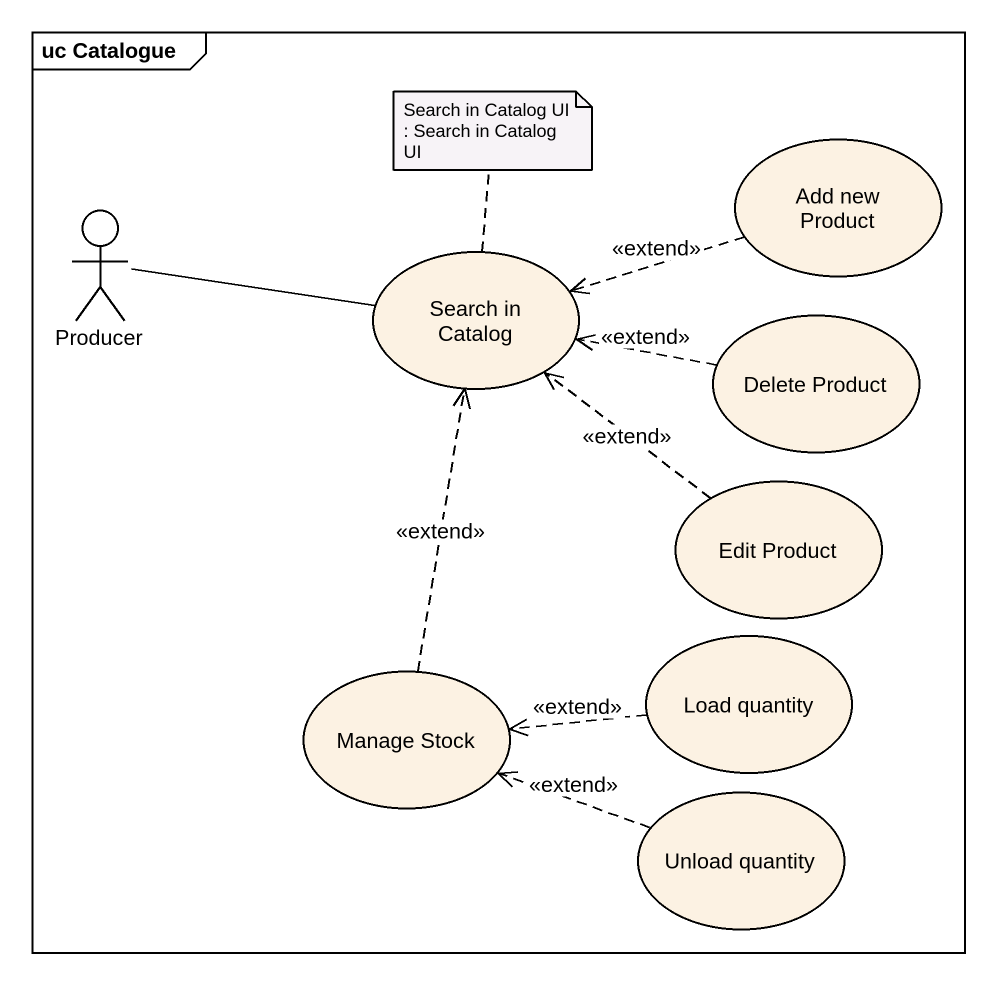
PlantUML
@startuml
mainframe uc Catalogue
usecase "Add new Product" as Add_new_Product
actor Producer
usecase "Search in Catalog" as Search_in_Catalog
usecase "Delete Product" as Delete_Product
usecase "Edit Product" as Edit_Product
usecase "Load quantity" as Load_quantity
usecase "Manage Stock" as Manage_Stock
usecase "Unload quantity" as Unload_quantity
Add_new_Product .left.> Search_in_Catalog : <<extend>>
Producer -right- Search_in_Catalog
Delete_Product .left.> Search_in_Catalog : <<extend>>
Edit_Product .up.> Search_in_Catalog : <<extend>>
Load_quantity .left.> Manage_Stock : <<extend>>
Manage_Stock .up.> Search_in_Catalog : <<extend>>
Unload_quantity .left.> Manage_Stock : <<extend>>
note top of Search_in_Catalog : Search in Catalog UI : Search in Catalog UI
@enduml
